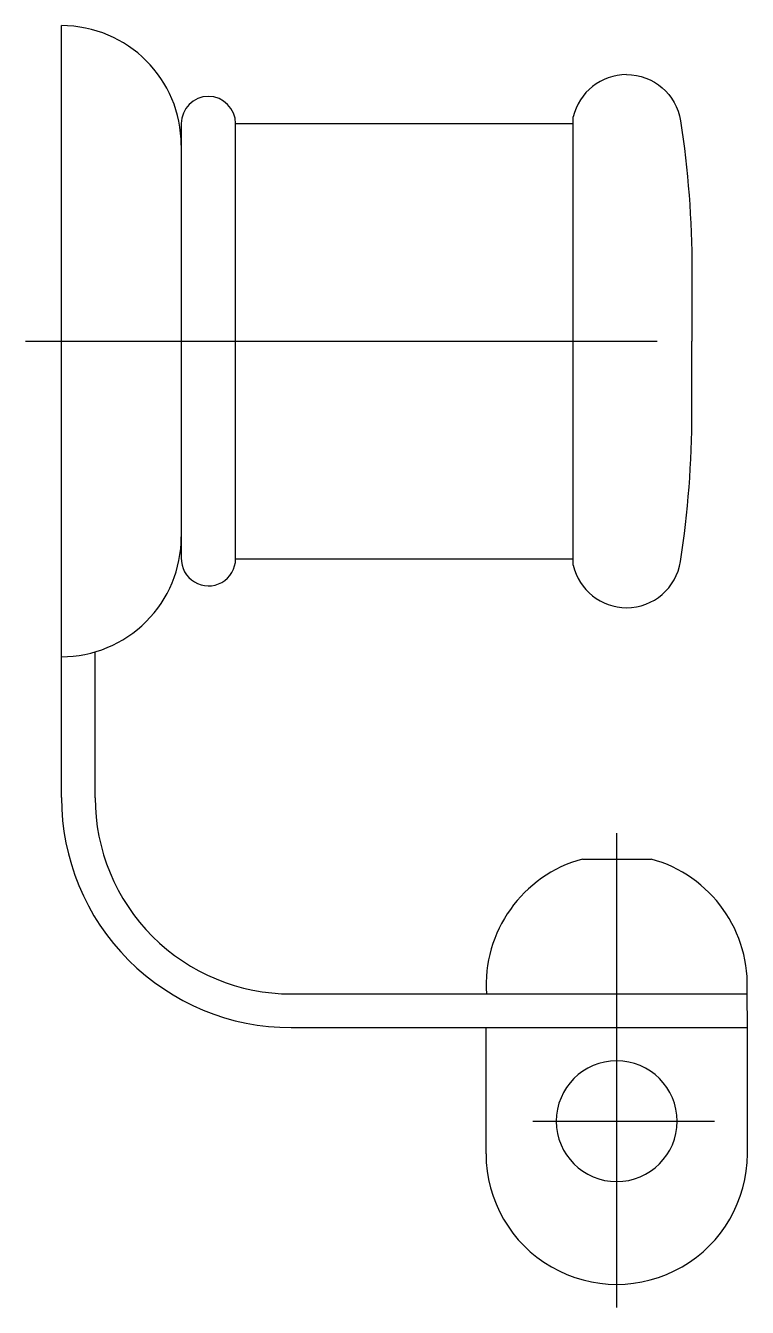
# Model space of a CAD drawing. Extents: x -371.922 to -371.856, y 0.366 to 0.484.
import ezdxf

# ---------------------------------------------------------------- set-up
doc = ezdxf.new("R2010")
doc.units = 0
doc.header["$LTSCALE"] = 0.2
doc.header["$MEASUREMENT"] = 0
for name, pattern in [('AXES', [0.54, 0.3, -0.08, 0.08, -0.08]), ('CACHE', [0.24, 0.12, -0.12]), ('CONTINU', [0])]:
    doc.linetypes.add(name, pattern=pattern)
doc.layers.get('0').update_dxf_attribs({"linetype": 'CONTINUOUS'})
doc.layers.add('DECA_EIXOS', color=5, linetype='AXES')

msp = doc.modelspace()

# ---------------------------------------------------------------- linework, layer by layer
at = {"linetype": 'CONTINU'}
for points in [[(-371.91911, 0.41292), (-371.91911, 0.484)], [(-371.87202, 0.43432), (-371.87202, 0.47559)], [(-371.90809, 0.47498), (-371.90809, 0.43499)], [(-371.90309, 0.47498), (-371.87202, 0.47498)], [(-371.90309, 0.43492), (-371.90309, 0.47498)], [(-371.90309, 0.43492), (-371.87202, 0.43492)], [(-371.91601, 0.41291), (-371.91601, 0.42635)], [(-371.87118, 0.40727), (-371.86487, 0.40727)], [(-371.89798, 0.39485), (-371.86803, 0.39485)], [(-371.87604, 0.39485), (-371.86002, 0.39485)], [(-371.86803, 0.39485), (-371.85604, 0.39485)], [(-371.85601, 0.39175), (-371.85604, 0.39485)], [(-371.89797, 0.39175), (-371.85601, 0.39175)], [(-371.88005, 0.38013), (-371.88005, 0.39175)], [(-371.85601, 0.38013), (-371.85601, 0.39175)]]:
    msp.add_lwpolyline(points, dxfattribs=at)
for points in [[(-371.90809, 0.47298, 0.414207), (-371.91911, 0.484)], [(-371.86712, 0.47949, 0.350187), (-371.87202, 0.47559)], [(-371.86712, 0.47949, -0.370145), (-371.86216, 0.47524, -0.038213), (-371.86111, 0.46152), (-371.86111, 0.45495)], [(-371.90309, 0.47498, 0.99999), (-371.90809, 0.47498)], [(-371.86712, 0.43041, 0.370136), (-371.86216, 0.43467, 0.038213), (-371.86111, 0.44838), (-371.86111, 0.45495)], [(-371.91911, 0.4259, 0.414215), (-371.90809, 0.43692)], [(-371.90809, 0.43499, 1.014325), (-371.90309, 0.43492)], [(-371.87202, 0.43432, 0.350183), (-371.86712, 0.43041)], [(-371.91911, 0.41292, 0.414801), (-371.89797, 0.39175)], [(-371.91601, 0.41291, 0.414624), (-371.89798, 0.39485)], [(-371.87118, 0.40727, 0.357459), (-371.88001, 0.39485)], [(-371.85604, 0.39485, 0.357459), (-371.86487, 0.40727)], [(-371.88005, 0.38013, 1.000018), (-371.85601, 0.38013)]]:
    msp.add_lwpolyline(points, format="xyb", dxfattribs=at)
at = {"linetype": 'CACHE'}
for points in [[(-371.86803, 0.38869, 1), (-371.86803, 0.37757)], [(-371.86803, 0.37757, 1), (-371.86803, 0.38869)]]:
    msp.add_lwpolyline(points, format="xyb", dxfattribs=at)
at = {"layer": 'DECA_EIXOS'}
for points in [[(-371.92241, 0.45495), (-371.86432, 0.45495)], [(-371.86803, 0.36599), (-371.86803, 0.40966)], [(-371.87573, 0.38313), (-371.85902, 0.38313)]]:
    msp.add_lwpolyline(points, dxfattribs=at)

doc.saveas('drawing.dxf')
